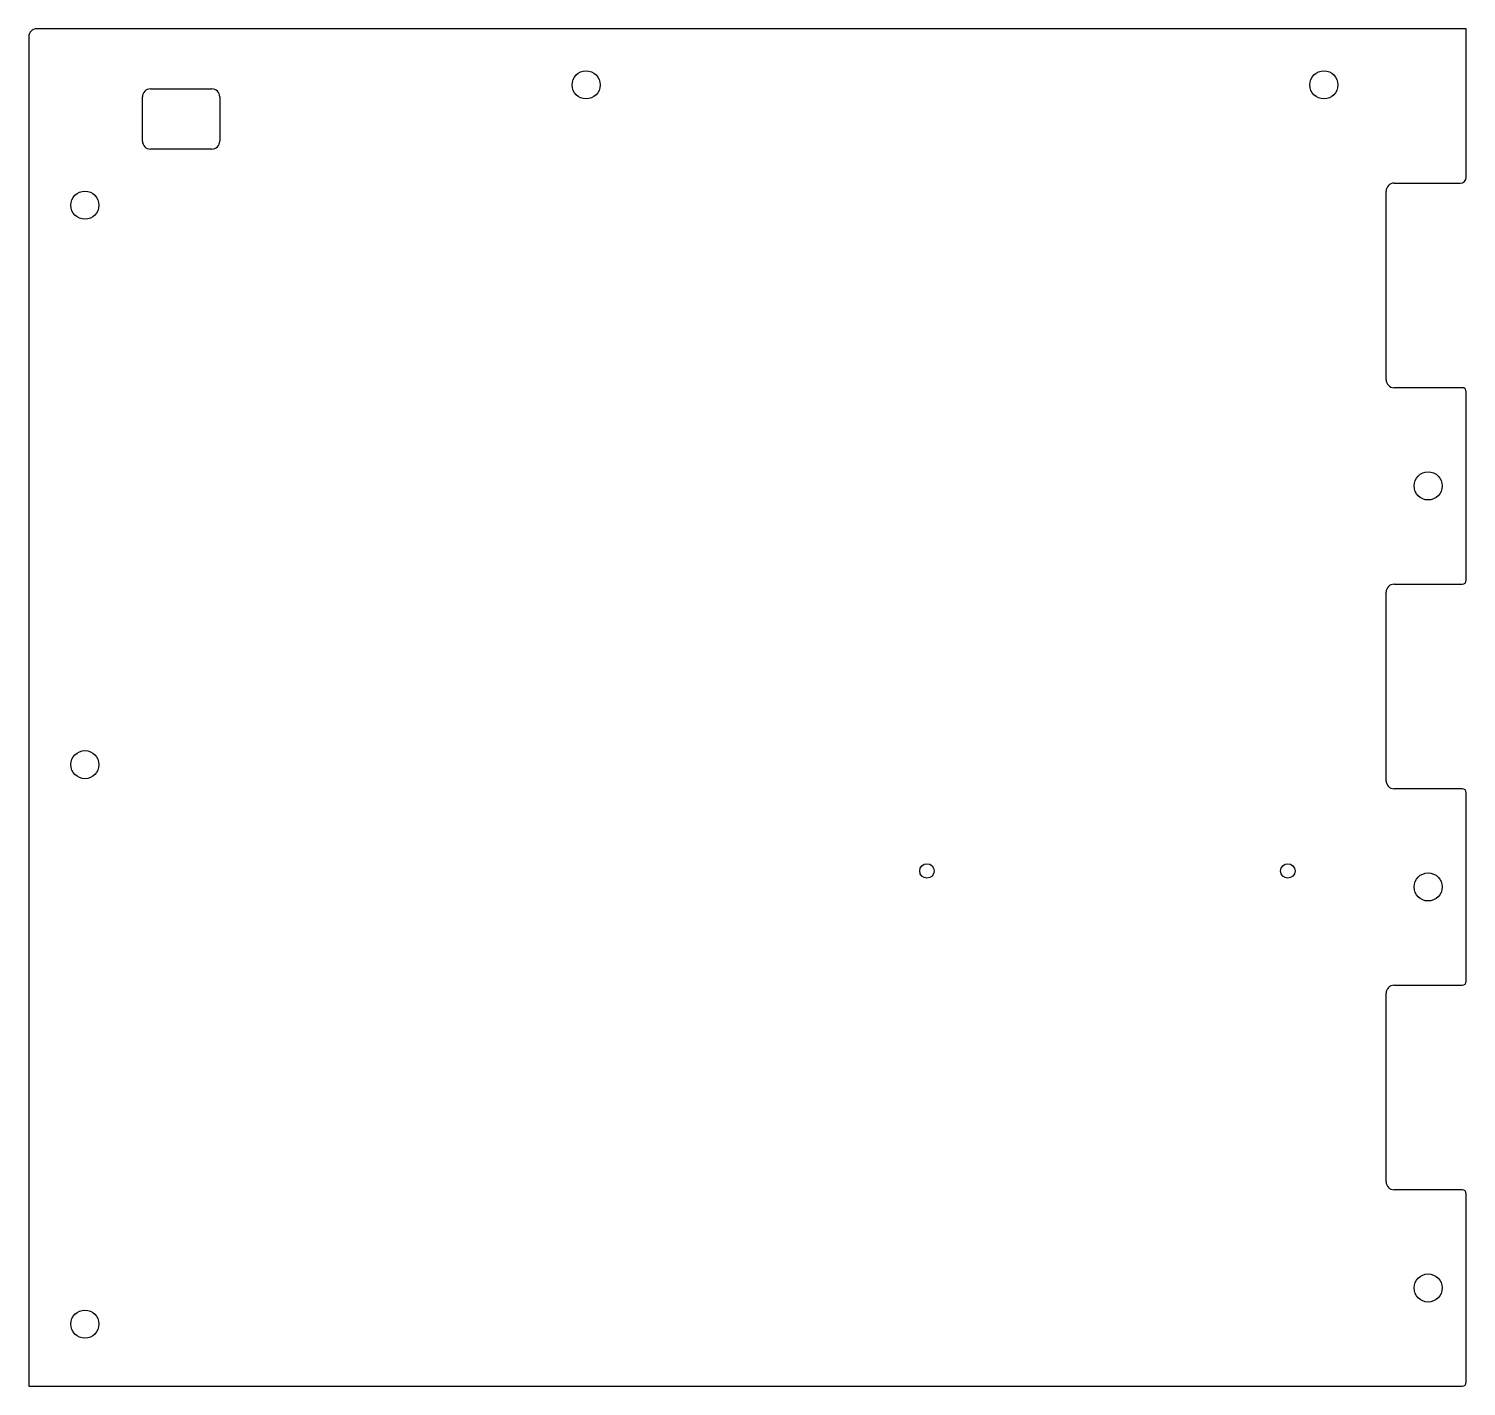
# Model space of a CAD drawing. Header units: millimetres. Extents: x -179 to 179, y -169 to 169.
import ezdxf

# ---------------------------------------------------------------- set-up
doc = ezdxf.new("R2010")
doc.units = ezdxf.units.MM
doc.layers.add('CUTOUTS', color=1, linetype='CONTINUOUS')
doc.layers.add('PERIMETER', color=5, linetype='CONTINUOUS')

msp = doc.modelspace()

# ---------------------------------------------------------------- linework, layer by layer
at = {"layer": 'CUTOUTS'}
for p, q in [((-148.9, 154.25), (-133.6, 154.25)), ((-150.9, 141.25), (-150.9, 152.25)), ((-131.6, 152.25), (-131.6, 141.25)), ((-133.6, 139.25), (-148.9, 139.25))]:
    msp.add_line(p, q, dxfattribs=at)
for centre, radius in [((-40.25, 155.25), 3.5), ((143.75, 155.25), 3.5), ((-165.25, 125.25), 3.5), ((169.75, 55.25), 3.5), ((-165.25, -14.25), 3.5), ((44.75, -40.75), 1.8), ((134.75, -40.75), 1.8), ((169.75, -44.75), 3.5), ((169.75, -144.75), 3.5), ((-165.25, -153.75), 3.5)]:
    msp.add_circle(centre, radius, dxfattribs=at)
for centre, start, end in [((-148.9, 152.25), 90, 180), ((-133.6, 152.25), 0, 90), ((-148.9, 141.25), 180, 270), ((-133.6, 141.25), -90, 0)]:
    msp.add_arc(centre, 2, start, end, dxfattribs=at)
at = {"layer": 'PERIMETER'}
for p, q in [((179.25, 169.25), (-177.25, 169.25)), ((179.25, 132.25), (179.25, 169.25)), ((-179.25, 167.25), (-179.25, -169.25)), ((161.25, 130.75), (177.75, 130.75)), ((159.25, 81.75), (159.25, 128.75)), ((178.25, 79.75), (161.25, 79.75)), ((179.25, 31.75), (179.25, 78.75)), ((159.25, -18.25), (159.25, 28.75)), ((161.25, 30.75), (178.25, 30.75)), ((178.25, -20.25), (161.25, -20.25)), ((179.25, -68.25), (179.25, -21.25)), ((159.25, -118.25), (159.25, -71.25)), ((161.25, -69.25), (178.25, -69.25)), ((178.25, -120.25), (161.25, -120.25)), ((179.25, -168.25), (179.25, -121.25)), ((-179.25, -169.25), (178.25, -169.25))]:
    msp.add_line(p, q, dxfattribs=at)
for centre, radius, start, end in [((-177.25, 167.25), 2, 90, 180), ((161.25, 128.75), 2, 90, 180), ((177.75, 132.25), 1.5, -90, 0), ((161.25, 81.75), 2, 180, 270), ((178.25, 78.75), 1, 0, 90), ((161.25, 28.75), 2, 90, 180), ((178.25, 31.75), 1, -90, 0), ((161.25, -18.25), 2, 180, 270), ((178.25, -21.25), 1, 0, 90), ((161.25, -71.25), 2, 90, 180), ((178.25, -68.25), 1, -90, 0), ((161.25, -118.25), 2, 180, 270), ((178.25, -121.25), 1, 0, 90), ((178.25, -168.25), 1, -90, 0)]:
    msp.add_arc(centre, radius, start, end, dxfattribs=at)

doc.saveas('drawing.dxf')
